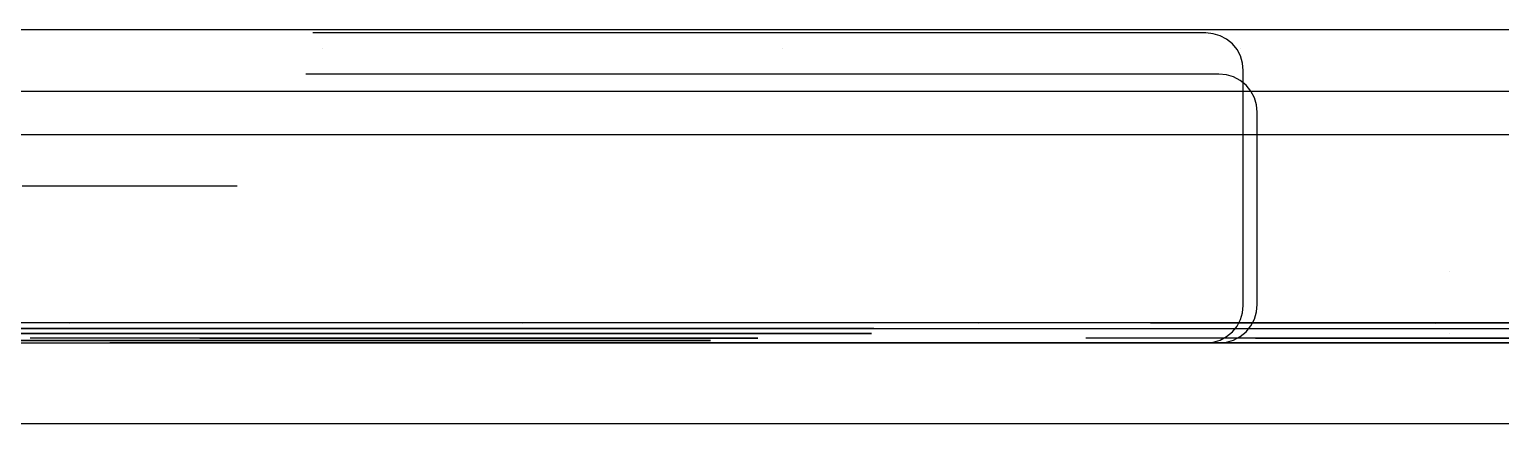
# Model space of a CAD drawing. Header units: metres. Extents: x 19 to 2155, y 0 to 200.
# Drawn here: x 480 to 1099, y 0 to 166 of the extents above; entities that cross this region are included whole.
import ezdxf

# ---------------------------------------------------------------- set-up
doc = ezdxf.new("R2010")
doc.units = ezdxf.units.M
for name, color, linetype in [('RBAR-T10-O', 2, 'Continuous'), ('RBAR-T12-F', 3, 'Continuous'), ('RBAR-T12-F1', 3, 'Continuous'), ('RBAR-T12-G', 3, 'Continuous'), ('RBAR-T16-H', 4, 'Continuous'), ('RBAR-T16-I', 4, 'Continuous'), ('RBAR-T16-I1', 4, 'Continuous'), ('RBAR-T16-J', 4, 'Continuous'), ('RBAR-T20-K', 5, 'Continuous'), ('RBAR-T20-L1', 5, 'Continuous'), ('RBAR-T20-N1', 5, 'Continuous'), ('RBAR-T25-M', 6, 'Continuous'), ('RBAR-T8-A', 1, 'Continuous'), ('RBAR-T8-A1', 1, 'Continuous'), ('RBAR-T8-A2', 1, 'Continuous'), ('RBAR-T8-B', 1, 'Continuous'), ('RBAR-T8-B1', 1, 'Continuous'), ('RBAR-T8-B2', 1, 'Continuous'), ('RBAR-T8-C', 1, 'Continuous'), ('RBAR-T8-D', 1, 'Continuous'), ('RBAR-T8-E', 1, 'Continuous')]:
    doc.layers.add(name, color=color, linetype=linetype)

msp = doc.modelspace()

# ---------------------------------------------------------------- linework, layer by layer
at = {"layer": 'RBAR-T10-O'}
for points in [[(572.5, 35, 2371), (746.7, 35, 2371), (750.6, 35, 2370.6), (754.3, 35, 2369.5), (757.8, 35, 2367.6), (760.8, 35, 2365.2), (763.2, 35, 2362.1), (765.1, 35, 2358.7), (766.2, 35, 2355), (766.6, 35, 2351.1), (766.6, 35, 2067.4), (766.2, 35, 2063.5), (765.1, 35, 2059.8), (763.2, 35, 2056.3), (760.8, 35, 2053.3), (757.8, 35, 2050.9), (754.3, 35, 2049), (750.6, 35, 2047.9), (746.7, 35, 2047.5), (54.9, 35, 2047.5)], [(54.9, 35, 2351.1), (766.6, 35, 2351.1)], [(572.5, 35, 2571), (746.7, 35, 2571), (750.6, 35, 2570.6), (754.3, 35, 2569.5), (757.8, 35, 2567.6), (760.8, 35, 2565.2), (763.2, 35, 2562.1), (765.1, 35, 2558.7), (766.2, 35, 2555), (766.6, 35, 2551.1), (766.6, 35, 2267.4), (766.2, 35, 2263.5), (765.1, 35, 2259.8), (763.2, 35, 2256.3), (760.8, 35, 2253.3), (757.8, 35, 2250.9), (754.3, 35, 2249), (750.6, 35, 2247.9), (746.7, 35, 2247.5), (54.9, 35, 2247.5)], [(54.9, 35, 2551.1), (766.6, 35, 2551.1)], [(572.5, 35, 2771), (746.7, 35, 2771), (750.6, 35, 2770.6), (754.3, 35, 2769.5), (757.8, 35, 2767.6), (760.8, 35, 2765.2), (763.2, 35, 2762.1), (765.1, 35, 2758.7), (766.2, 35, 2755), (766.6, 35, 2751.1), (766.6, 35, 2467.4), (766.2, 35, 2463.5), (765.1, 35, 2459.8), (763.2, 35, 2456.3), (760.8, 35, 2453.3), (757.8, 35, 2450.9), (754.3, 35, 2449), (750.6, 35, 2447.9), (746.7, 35, 2447.5), (54.9, 35, 2447.5)], [(54.9, 35, 2751.1), (766.6, 35, 2751.1)], [(572.5, 35, 2971), (746.7, 35, 2971), (750.6, 35, 2970.6), (754.3, 35, 2969.5), (757.8, 35, 2967.6), (760.8, 35, 2965.2), (763.2, 35, 2962.1), (765.1, 35, 2958.7), (766.2, 35, 2955), (766.6, 35, 2951.1), (766.6, 35, 2667.4), (766.2, 35, 2663.5), (765.1, 35, 2659.8), (763.2, 35, 2656.3), (760.8, 35, 2653.3), (757.8, 35, 2650.9), (754.3, 35, 2649), (750.6, 35, 2647.9), (746.7, 35, 2647.5), (54.9, 35, 2647.5)], [(54.9, 35, 2951.1), (766.6, 35, 2951.1)], [(572.5, 35, 3171), (746.7, 35, 3171), (750.6, 35, 3170.6), (754.3, 35, 3169.5), (757.8, 35, 3167.6), (760.8, 35, 3165.2), (763.2, 35, 3162.1), (765.1, 35, 3158.7), (766.2, 35, 3155), (766.6, 35, 3151.1), (766.6, 35, 2867.4), (766.2, 35, 2863.5), (765.1, 35, 2859.8), (763.2, 35, 2856.3), (760.8, 35, 2853.3), (757.8, 35, 2850.9), (754.3, 35, 2849), (750.6, 35, 2847.9), (746.7, 35, 2847.5), (54.9, 35, 2847.5)], [(54.9, 35, 3151.1), (766.6, 35, 3151.1)], [(572.5, 35, 3371), (746.7, 35, 3371), (750.6, 35, 3370.6), (754.3, 35, 3369.5), (757.8, 35, 3367.6), (760.8, 35, 3365.2), (763.2, 35, 3362.1), (765.1, 35, 3358.7), (766.2, 35, 3355), (766.6, 35, 3351.1), (766.6, 35, 3067.4), (766.2, 35, 3063.5), (765.1, 35, 3059.8), (763.2, 35, 3056.3), (760.8, 35, 3053.3), (757.8, 35, 3050.9), (754.3, 35, 3049), (750.6, 35, 3047.9), (746.7, 35, 3047.5), (54.9, 35, 3047.5)], [(54.9, 35, 3351.1), (766.6, 35, 3351.1)]]:
    msp.add_polyline3d(points, dxfattribs=at)
at = {"layer": 'RBAR-T12-F'}
msp.add_polyline3d([(36, 0, 4502.1), (2011, 0, 4502.1)], dxfattribs=at)
at = {"layer": 'RBAR-T12-F1'}
for points in [[(19.4, 140, 4658.7), (2119.4, 140, 4658.7)], [(36, 121.7, 4463.8), (2136, 121.7, 4463.8)], [(36, 0, 4658.7), (2136, 0, 4658.7)]]:
    msp.add_polyline3d(points, dxfattribs=at)
at = {"layer": 'RBAR-T12-G'}
for points in [[(551.7, 36, 1502.8), (763.5, 36, 1502.8), (768, 36, 1502.4), (772.3, 36, 1501), (776.3, 36, 1498.9), (779.8, 36, 1496), (782.7, 36, 1492.5), (784.8, 36, 1488.5), (786.1, 36, 1484.2), (786.6, 36, 1479.7), (786.6, 36, 1296.8), (786.1, 36, 1292.3), (784.8, 36, 1288), (782.7, 36, 1284), (779.8, 36, 1280.5), (776.3, 36, 1277.6), (772.3, 36, 1275.5), (768, 36, 1274.2), (763.5, 36, 1273.8), (580.6, 36, 1273.8), (576.1, 36, 1274.2), (571.8, 36, 1275.5), (567.8, 36, 1277.6), (564.3, 36, 1280.5), (561.4, 36, 1284), (559.3, 36, 1288), (558, 36, 1292.3), (557.5, 36, 1296.8), (557.5, 36, 1508.6), (551.7, 36, 1502.8), (480.3, 36, 1574.3), (480.3, 36, 1431.4)], [(551.7, 36, 4050.3), (763.5, 36, 4050.3), (768, 36, 4049.9), (772.3, 36, 4048.5), (776.3, 36, 4046.4), (779.8, 36, 4043.5), (782.7, 36, 4040), (784.8, 36, 4036), (786.1, 36, 4031.7), (786.6, 36, 4027.2), (786.6, 36, 3844.3), (786.1, 36, 3839.8), (784.8, 36, 3835.5), (782.7, 36, 3831.5), (779.8, 36, 3828), (776.3, 36, 3825.1), (772.3, 36, 3823), (768, 36, 3821.7), (763.5, 36, 3821.2), (580.6, 36, 3821.2), (576.1, 36, 3821.7), (571.8, 36, 3823), (567.8, 36, 3825.1), (564.3, 36, 3828), (561.4, 36, 3831.5), (559.3, 36, 3835.5), (558, 36, 3839.8), (557.5, 36, 3844.3), (557.5, 36, 4056.1), (551.7, 36, 4050.3), (480.3, 36, 4121.8), (480.3, 36, 3978.9)], [(1207.7, 36, 1273.8), (1024.9, 36, 1273.8), (1020.4, 36, 1274.2), (1016, 36, 1275.5), (1012.1, 36, 1277.6), (1008.6, 36, 1280.5), (1005.7, 36, 1284), (1003.5, 36, 1288), (1002.2, 36, 1292.3), (1001.8, 36, 1296.8), (1001.8, 36, 1508.6), (996, 36, 1502.8), (924.6, 36, 1574.3), (924.6, 36, 1431.4)], [(1207.7, 36, 3821.2), (1024.9, 36, 3821.2), (1020.4, 36, 3821.7), (1016, 36, 3823), (1012.1, 36, 3825.1), (1008.6, 36, 3828), (1005.7, 36, 3831.5), (1003.5, 36, 3835.5), (1002.2, 36, 3839.8), (1001.8, 36, 3844.3), (1001.8, 36, 4056.1), (996, 36, 4050.3), (924.6, 36, 4121.8), (924.6, 36, 3978.9)], [(996, 36, 1502.8), (1207.7, 36, 1502.8)], [(996, 36, 4050.3), (1207.7, 36, 4050.3)]]:
    msp.add_polyline3d(points, dxfattribs=at)
at = {"layer": 'RBAR-T16-H'}
for points in [[(1077.7, 64.1, 2720), (1077.7, 64.1, 5095)], [(1077.7, 38, 2682), (1077.7, 38, 5057)]]:
    msp.add_polyline3d(points, dxfattribs=at)
at = {"layer": 'RBAR-T16-I'}
for points in [[(38, 38, 1273.8), (802.2, 38, 1273.8), (808.5, 38, 1274.4), (814.5, 38, 1276.2), (820.1, 38, 1279.2), (825, 38, 1283.2), (829, 38, 1288.1), (831.9, 38, 1293.6), (833.8, 38, 1299.6), (834.4, 38, 1305.9), (834.4, 38, 1426.6), (833.8, 38, 1432.9), (831.9, 38, 1438.9), (829, 38, 1444.5), (825, 38, 1449.3), (820.1, 38, 1453.3), (814.5, 38, 1456.3), (808.5, 38, 1458.1), (802.2, 38, 1458.8), (38, 38, 1458.8)], [(38, 38, 3821.2), (802.2, 38, 3821.2), (808.5, 38, 3821.9), (814.5, 38, 3823.7), (820.1, 38, 3826.7), (825, 38, 3830.7), (829, 38, 3835.6), (831.9, 38, 3841.1), (833.8, 38, 3847.1), (834.4, 38, 3853.4), (834.4, 38, 3974.1), (833.8, 38, 3980.4), (831.9, 38, 3986.4), (829, 38, 3992), (825, 38, 3996.8), (820.1, 38, 4000.8), (814.5, 38, 4003.8), (808.5, 38, 4005.6), (802.2, 38, 4006.3), (38, 38, 4006.3)]]:
    msp.add_polyline3d(points, dxfattribs=at)
at = {"layer": 'RBAR-T16-I1'}
msp.add_polyline3d([(38, 38, 2547.5), (797.8, 38, 2547.5), (804.1, 38, 2548.1), (810.1, 38, 2549.9), (815.6, 38, 2552.9), (820.5, 38, 2556.9), (824.4, 38, 2561.7), (827.4, 38, 2567.3), (829.2, 38, 2573.3), (829.8, 38, 2579.5), (829.8, 38, 2809.4), (829.2, 38, 2815.7), (827.4, 38, 2821.7), (824.4, 38, 2827.2), (820.5, 38, 2832.1), (815.6, 38, 2836), (810.1, 38, 2839), (804.1, 38, 2840.8), (797.8, 38, 2841.4), (38, 38, 2841.4)], dxfattribs=at)
at = {"layer": 'RBAR-T16-J'}
for points in [[(38, 38, 2543.7), (799.8, 38, 2543.7), (806, 38, 2543.1), (812.1, 38, 2541.3), (817.6, 38, 2538.3), (822.5, 38, 2534.3), (826.5, 38, 2529.5), (829.4, 38, 2523.9), (831.2, 38, 2517.9), (831.9, 38, 2511.7), (831.9, 38, 1273.8)], [(38, 38, 5091.2), (799.8, 38, 5091.2), (806, 38, 5090.6), (812.1, 38, 5088.8), (817.6, 38, 5085.8), (822.5, 38, 5081.8), (826.5, 38, 5077), (829.4, 38, 5071.4), (831.2, 38, 5065.4), (831.9, 38, 5059.2), (831.9, 38, 3821.2)]]:
    msp.add_polyline3d(points, dxfattribs=at)
at = {"layer": 'RBAR-T20-K'}
for points in [[(40, 40, 849.2), (2065, 40, 849.2)], [(40, 40, 2547.5), (2065, 40, 2547.5)], [(40, 40, 4245.8), (2065, 40, 4245.8)]]:
    msp.add_polyline3d(points, dxfattribs=at)
at = {"layer": 'RBAR-T20-L1'}
msp.add_polyline3d([(613.9, 40, 2547.5), (764.9, 40, 2547.5), (778.7, 40, 2548.9), (791.9, 40, 2552.9), (804.1, 40, 2559.4), (814.8, 40, 2568.1), (823.5, 40, 2578.8), (830, 40, 2591), (834, 40, 2604.2), (835.4, 40, 2618), (835.4, 40, 3796), (834, 40, 3809.7), (830, 40, 3822.9), (823.5, 40, 3835.1), (814.8, 40, 3845.8), (804.1, 40, 3854.6), (791.9, 40, 3861.1), (778.7, 40, 3865.1), (764.9, 40, 3866.5), (40, 40, 3866.5)], dxfattribs=at)
at = {"layer": 'RBAR-T20-N1'}
msp.add_polyline3d([(567.5, 100, 40), (567.5, 100, 1177.1), (567.1, 100, 1184.2), (566, 100, 1191.3), (564.2, 100, 1198.2), (480.2, 100, 1464.6), (478.4, 100, 1471.5), (477.4, 100, 1478.6), (477, 100, 1485.7), (477, 100, 6126.4)], dxfattribs=at)
at = {"layer": 'RBAR-T25-M'}
for points in [[(951.7, 42.5, 1273.8), (1083.7, 42.5, 1273.8), (1101.1, 42.5, 1275.5), (1117.8, 42.5, 1280.5), (1133.1, 42.5, 1288.7), (1146.6, 42.5, 1299.8), (1157.6, 42.5, 1313.3), (1165.9, 42.5, 1328.6), (1170.9, 42.5, 1345.3), (1172.6, 42.5, 1362.6), (1172.6, 42.5, 2510.5), (1170.9, 42.5, 2527.9), (1165.9, 42.5, 2544.6), (1157.6, 42.5, 2559.9), (1146.6, 42.5, 2573.4), (1133.1, 42.5, 2584.4), (1117.8, 42.5, 2592.7), (1101.1, 42.5, 2597.7), (1083.7, 42.5, 2599.4), (42.5, 42.5, 2599.4)], [(951.7, 42.5, 3769.3), (1083.7, 42.5, 3769.3), (1101.1, 42.5, 3771), (1117.8, 42.5, 3776.1), (1133.1, 42.5, 3784.3), (1146.6, 42.5, 3795.4), (1157.6, 42.5, 3808.8), (1165.9, 42.5, 3824.2), (1170.9, 42.5, 3840.9), (1172.6, 42.5, 3858.2), (1172.6, 42.5, 5006.1), (1170.9, 42.5, 5023.5), (1165.9, 42.5, 5040.1), (1157.6, 42.5, 5055.5), (1146.6, 42.5, 5069), (1133.1, 42.5, 5080), (1117.8, 42.5, 5088.2), (1101.1, 42.5, 5093.3), (1083.7, 42.5, 5095), (42.5, 42.5, 5095)]]:
    msp.add_polyline3d(points, dxfattribs=at)
at = {"layer": 'RBAR-T8-A'}
for points in [[(34, 34, 52), (2059, 34, 52)], [(34, 34, 224.7), (2059, 34, 224.7)], [(34, 34, 397.4), (2059, 34, 397.4)], [(34, 34, 570.2), (2059, 34, 570.2)], [(34, 34, 742.9), (2059, 34, 742.9)], [(34, 34, 915.6), (2059, 34, 915.6)], [(34, 34, 1088.3), (2059, 34, 1088.3)], [(34, 34, 1261.1), (2059, 34, 1261.1)], [(34, 34, 1433.8), (2059, 34, 1433.8)], [(34, 34, 1606.5), (2059, 34, 1606.5)], [(34, 34, 1779.2), (2059, 34, 1779.2)], [(34, 34, 1952), (2059, 34, 1952)], [(34, 34, 2124.7), (2059, 34, 2124.7)], [(34, 34, 2297.4), (2059, 34, 2297.4)], [(34, 34, 2470.1), (2059, 34, 2470.1)], [(34, 34, 2642.9), (2059, 34, 2642.9)], [(34, 34, 2815.6), (2059, 34, 2815.6)], [(34, 34, 2988.3), (2059, 34, 2988.3)], [(34, 34, 3161), (2059, 34, 3161)], [(34, 34, 3333.8), (2059, 34, 3333.8)], [(34, 34, 3506.5), (2059, 34, 3506.5)], [(34, 34, 3679.2), (2059, 34, 3679.2)], [(34, 34, 3851.9), (2059, 34, 3851.9)], [(34, 34, 4024.7), (2059, 34, 4024.7)], [(34, 34, 4197.4), (2059, 34, 4197.4)], [(34, 34, 4370.1), (2059, 34, 4370.1)], [(34, 34, 4542.8), (2059, 34, 4542.8)], [(34, 34, 4715.6), (2059, 34, 4715.6)], [(34, 34, 4888.3), (2059, 34, 4888.3)], [(34, 34, 5061), (2059, 34, 5061)]]:
    msp.add_polyline3d(points, dxfattribs=at)
at = {"layer": 'RBAR-T8-A1'}
for points in [[(34, 166, 52), (2134, 166, 52)], [(34, 166, 223.3), (2134, 166, 223.3)], [(34, 166, 394.7), (2134, 166, 394.7)], [(34, 166, 566), (2134, 166, 566)], [(34, 166, 737.4), (2134, 166, 737.4)], [(34, 166, 908.7), (2134, 166, 908.7)], [(34, 166, 1080.1), (2134, 166, 1080.1)], [(34, 166, 1251.4), (2134, 166, 1251.4)], [(34, 166, 1422.8), (2134, 166, 1422.8)], [(34, 166, 1594.1), (2134, 166, 1594.1)], [(34, 166, 1765.4), (2134, 166, 1765.4)], [(34, 166, 1936.8), (2134, 166, 1936.8)], [(34, 166, 2108.1), (2134, 166, 2108.1)], [(34, 166, 2279.5), (2134, 166, 2279.5)], [(34, 166, 2450.8), (2134, 166, 2450.8)], [(34, 166, 2622.2), (2134, 166, 2622.2)], [(34, 166, 2793.5), (2134, 166, 2793.5)], [(34, 166, 2964.9), (2134, 166, 2964.9)], [(34, 166, 3136.2), (2134, 166, 3136.2)], [(34, 166, 3307.6), (2134, 166, 3307.6)], [(34, 166, 3478.9), (2134, 166, 3478.9)], [(34, 166, 3650.2), (2134, 166, 3650.2)], [(34, 166, 3821.6), (2134, 166, 3821.6)], [(34, 166, 3992.9), (2134, 166, 3992.9)], [(34, 166, 4164.3), (2134, 166, 4164.3)], [(34, 166, 4335.6), (2134, 166, 4335.6)], [(34, 166, 4507), (2134, 166, 4507)], [(34, 166, 4678.3), (2134, 166, 4678.3)], [(34, 166, 4849.7), (2134, 166, 4849.7)], [(34, 166, 5021), (2134, 166, 5021)]]:
    msp.add_polyline3d(points, dxfattribs=at)
at = {"layer": 'RBAR-T8-A2'}
for points in [[(603.2, 158, 34), (603.2, 158, 5034)], [(797.1, 158, 34), (797.1, 158, 5034)], [(989.8, 158, 34), (989.8, 158, 5034)], [(496.9, 42, 34), (496.9, 42, 5034)], [(687.4, 42, 34), (687.4, 42, 5034)], [(879.5, 42, 34), (879.5, 42, 5034)], [(1071.5, 42, 34), (1071.5, 42, 5034)]]:
    msp.add_polyline3d(points, dxfattribs=at)
at = {"layer": 'RBAR-T8-B'}
for points in [[(595.5, 34, 196), (982.1, 34, 196), (985.2, 34, 196.3), (988.3, 34, 197.2), (991.1, 34, 198.7), (993.6, 34, 200.7), (995.6, 34, 203.2), (997.1, 34, 206), (998, 34, 209.1), (998.3, 34, 212.2), (998.3, 34, 263.1), (998, 34, 266.3), (997.1, 34, 269.3), (995.6, 34, 272.1), (993.6, 34, 274.6), (991.1, 34, 276.6), (988.3, 34, 278.1), (985.2, 34, 279.1), (982.1, 34, 279.4), (595.5, 34, 279.4)], [(595.5, 34, 587.9), (982.1, 34, 587.9), (985.2, 34, 588.2), (988.3, 34, 589.1), (991.1, 34, 590.6), (993.6, 34, 592.7), (995.6, 34, 595.1), (997.1, 34, 597.9), (998, 34, 601), (998.3, 34, 604.2), (998.3, 34, 655), (998, 34, 658.2), (997.1, 34, 661.2), (995.6, 34, 664.1), (993.6, 34, 666.5), (991.1, 34, 668.6), (988.3, 34, 670.1), (985.2, 34, 671), (982.1, 34, 671.3), (595.5, 34, 671.3)], [(595.5, 34, 979.8), (982.1, 34, 979.8), (985.2, 34, 980.1), (988.3, 34, 981), (991.1, 34, 982.6), (993.6, 34, 984.6), (995.6, 34, 987), (997.1, 34, 989.9), (998, 34, 992.9), (998.3, 34, 996.1), (998.3, 34, 1046.9), (998, 34, 1050.1), (997.1, 34, 1053.2), (995.6, 34, 1056), (993.6, 34, 1058.5), (991.1, 34, 1060.5), (988.3, 34, 1062), (985.2, 34, 1062.9), (982.1, 34, 1063.2), (595.5, 34, 1063.2)], [(595.5, 34, 1371.7), (982.1, 34, 1371.7), (985.2, 34, 1372), (988.3, 34, 1373), (991.1, 34, 1374.5), (993.6, 34, 1376.5), (995.6, 34, 1379), (997.1, 34, 1381.8), (998, 34, 1384.8), (998.3, 34, 1388), (998.3, 34, 1438.9), (998, 34, 1442), (997.1, 34, 1445.1), (995.6, 34, 1447.9), (993.6, 34, 1450.4), (991.1, 34, 1452.4), (988.3, 34, 1453.9), (985.2, 34, 1454.8), (982.1, 34, 1455.1), (595.5, 34, 1455.1)], [(595.5, 34, 1763.7), (982.1, 34, 1763.7), (985.2, 34, 1764), (988.3, 34, 1764.9), (991.1, 34, 1766.4), (993.6, 34, 1768.4), (995.6, 34, 1770.9), (997.1, 34, 1773.7), (998, 34, 1776.8), (998.3, 34, 1779.9), (998.3, 34, 1830.8), (998, 34, 1834), (997.1, 34, 1837), (995.6, 34, 1839.8), (993.6, 34, 1842.3), (991.1, 34, 1844.3), (988.3, 34, 1845.8), (985.2, 34, 1846.8), (982.1, 34, 1847.1), (595.5, 34, 1847.1)], [(595.5, 34, 2155.6), (982.1, 34, 2155.6), (985.2, 34, 2155.9), (988.3, 34, 2156.8), (991.1, 34, 2158.3), (993.6, 34, 2160.3), (995.6, 34, 2162.8), (997.1, 34, 2165.6), (998, 34, 2168.7), (998.3, 34, 2171.9), (998.3, 34, 2222.7), (998, 34, 2225.9), (997.1, 34, 2228.9), (995.6, 34, 2231.8), (993.6, 34, 2234.2), (991.1, 34, 2236.2), (988.3, 34, 2237.8), (985.2, 34, 2238.7), (982.1, 34, 2239), (595.5, 34, 2239)], [(595.5, 34, 2547.5), (982.1, 34, 2547.5), (985.2, 34, 2547.8), (988.3, 34, 2548.7), (991.1, 34, 2550.2), (993.6, 34, 2552.3), (995.6, 34, 2554.7), (997.1, 34, 2557.5), (998, 34, 2560.6), (998.3, 34, 2563.8), (998.3, 34, 2614.6), (998, 34, 2617.8), (997.1, 34, 2620.9), (995.6, 34, 2623.7), (993.6, 34, 2626.1), (991.1, 34, 2628.2), (988.3, 34, 2629.7), (985.2, 34, 2630.6), (982.1, 34, 2630.9), (595.5, 34, 2630.9)], [(595.5, 34, 2939.4), (982.1, 34, 2939.4), (985.2, 34, 2939.7), (988.3, 34, 2940.7), (991.1, 34, 2942.2), (993.6, 34, 2944.2), (995.6, 34, 2946.7), (997.1, 34, 2949.5), (998, 34, 2952.5), (998.3, 34, 2955.7), (998.3, 34, 3006.6), (998, 34, 3009.7), (997.1, 34, 3012.8), (995.6, 34, 3015.6), (993.6, 34, 3018.1), (991.1, 34, 3020.1), (988.3, 34, 3021.6), (985.2, 34, 3022.5), (982.1, 34, 3022.8), (595.5, 34, 3022.8)], [(595.5, 34, 3331.3), (982.1, 34, 3331.3), (985.2, 34, 3331.7), (988.3, 34, 3332.6), (991.1, 34, 3334.1), (993.6, 34, 3336.1), (995.6, 34, 3338.6), (997.1, 34, 3341.4), (998, 34, 3344.4), (998.3, 34, 3347.6), (998.3, 34, 3398.5), (998, 34, 3401.7), (997.1, 34, 3404.7), (995.6, 34, 3407.5), (993.6, 34, 3410), (991.1, 34, 3412), (988.3, 34, 3413.5), (985.2, 34, 3414.4), (982.1, 34, 3414.8), (595.5, 34, 3414.8)], [(595.5, 34, 3723.3), (982.1, 34, 3723.3), (985.2, 34, 3723.6), (988.3, 34, 3724.5), (991.1, 34, 3726), (993.6, 34, 3728), (995.6, 34, 3730.5), (997.1, 34, 3733.3), (998, 34, 3736.4), (998.3, 34, 3739.5), (998.3, 34, 3790.4), (998, 34, 3793.6), (997.1, 34, 3796.6), (995.6, 34, 3799.4), (993.6, 34, 3801.9), (991.1, 34, 3803.9), (988.3, 34, 3805.4), (985.2, 34, 3806.4), (982.1, 34, 3806.7), (595.5, 34, 3806.7)], [(595.5, 34, 4115.2), (982.1, 34, 4115.2), (985.2, 34, 4115.5), (988.3, 34, 4116.4), (991.1, 34, 4117.9), (993.6, 34, 4120), (995.6, 34, 4122.4), (997.1, 34, 4125.2), (998, 34, 4128.3), (998.3, 34, 4131.5), (998.3, 34, 4182.3), (998, 34, 4185.5), (997.1, 34, 4188.6), (995.6, 34, 4191.4), (993.6, 34, 4193.8), (991.1, 34, 4195.9), (988.3, 34, 4197.4), (985.2, 34, 4198.3), (982.1, 34, 4198.6), (595.5, 34, 4198.6)], [(595.5, 34, 4507.1), (982.1, 34, 4507.1), (985.2, 34, 4507.4), (988.3, 34, 4508.4), (991.1, 34, 4509.9), (993.6, 34, 4511.9), (995.6, 34, 4514.3), (997.1, 34, 4517.2), (998, 34, 4520.2), (998.3, 34, 4523.4), (998.3, 34, 4574.3), (998, 34, 4577.4), (997.1, 34, 4580.5), (995.6, 34, 4583.3), (993.6, 34, 4585.8), (991.1, 34, 4587.8), (988.3, 34, 4589.3), (985.2, 34, 4590.2), (982.1, 34, 4590.5), (595.5, 34, 4590.5)], [(595.5, 34, 4899), (982.1, 34, 4899), (985.2, 34, 4899.4), (988.3, 34, 4900.3), (991.1, 34, 4901.8), (993.6, 34, 4903.8), (995.6, 34, 4906.3), (997.1, 34, 4909.1), (998, 34, 4912.1), (998.3, 34, 4915.3), (998.3, 34, 4966.2), (998, 34, 4969.4), (997.1, 34, 4972.4), (995.6, 34, 4975.2), (993.6, 34, 4977.7), (991.1, 34, 4979.7), (988.3, 34, 4981.2), (985.2, 34, 4982.1), (982.1, 34, 4982.5), (595.5, 34, 4982.5)]]:
    msp.add_polyline3d(points, dxfattribs=at)
at = {"layer": 'RBAR-T8-B1'}
for points in [[(596.3, 34, 2347.5), (980.5, 34, 2347.5), (983.7, 34.3, 2347.5), (986.7, 35.2, 2347.5), (989.5, 36.7, 2347.5), (992, 38.7, 2347.5), (994, 41.2, 2347.5), (995.5, 44, 2347.5), (996.4, 47, 2347.5), (996.7, 50.2, 2347.5), (996.7, 131.1, 2347.5), (996.4, 134.2, 2347.5), (995.5, 137.2, 2347.5), (994, 140, 2347.5), (992, 142.5, 2347.5), (989.5, 144.5, 2347.5), (986.7, 146, 2347.5), (983.7, 146.9, 2347.5), (980.5, 147.2, 2347.5), (596.3, 147.2, 2347.5)], [(596.3, 34, 2547.5), (980.5, 34, 2547.5), (983.7, 34.3, 2547.5), (986.7, 35.2, 2547.5), (989.5, 36.7, 2547.5), (992, 38.7, 2547.5), (994, 41.2, 2547.5), (995.5, 44, 2547.5), (996.4, 47, 2547.5), (996.7, 50.2, 2547.5), (996.7, 131.1, 2547.5), (996.4, 134.2, 2547.5), (995.5, 137.2, 2547.5), (994, 140, 2547.5), (992, 142.5, 2547.5), (989.5, 144.5, 2547.5), (986.7, 146, 2547.5), (983.7, 146.9, 2547.5), (980.5, 147.2, 2547.5), (596.3, 147.2, 2547.5)], [(596.3, 34, 2747.5), (980.5, 34, 2747.5), (983.7, 34.3, 2747.5), (986.7, 35.2, 2747.5), (989.5, 36.7, 2747.5), (992, 38.7, 2747.5), (994, 41.2, 2747.5), (995.5, 44, 2747.5), (996.4, 47, 2747.5), (996.7, 50.2, 2747.5), (996.7, 131.1, 2747.5), (996.4, 134.2, 2747.5), (995.5, 137.2, 2747.5), (994, 140, 2747.5), (992, 142.5, 2747.5), (989.5, 144.5, 2747.5), (986.7, 146, 2747.5), (983.7, 146.9, 2747.5), (980.5, 147.2, 2747.5), (596.3, 147.2, 2747.5)], [(596.3, 34, 2347.5), (980.5, 34, 2347.5), (983.7, 34.3, 2347.5), (986.7, 35.2, 2347.5), (989.5, 36.7, 2347.5), (992, 38.7, 2347.5), (994, 41.2, 2347.5), (995.5, 44, 2347.5), (996.4, 47, 2347.5), (996.7, 50.2, 2347.5), (996.7, 131.1, 2347.5), (996.4, 134.2, 2347.5), (995.5, 137.2, 2347.5), (994, 140, 2347.5), (992, 142.5, 2347.5), (989.5, 144.5, 2347.5), (986.7, 146, 2347.5), (983.7, 146.9, 2347.5), (980.5, 147.2, 2347.5), (596.3, 147.2, 2347.5)], [(596.3, 34, 2547.5), (980.5, 34, 2547.5), (983.7, 34.3, 2547.5), (986.7, 35.2, 2547.5), (989.5, 36.7, 2547.5), (992, 38.7, 2547.5), (994, 41.2, 2547.5), (995.5, 44, 2547.5), (996.4, 47, 2547.5), (996.7, 50.2, 2547.5), (996.7, 131.1, 2547.5), (996.4, 134.2, 2547.5), (995.5, 137.2, 2547.5), (994, 140, 2547.5), (992, 142.5, 2547.5), (989.5, 144.5, 2547.5), (986.7, 146, 2547.5), (983.7, 146.9, 2547.5), (980.5, 147.2, 2547.5), (596.3, 147.2, 2547.5)], [(596.3, 34, 2747.5), (980.5, 34, 2747.5), (983.7, 34.3, 2747.5), (986.7, 35.2, 2747.5), (989.5, 36.7, 2747.5), (992, 38.7, 2747.5), (994, 41.2, 2747.5), (995.5, 44, 2747.5), (996.4, 47, 2747.5), (996.7, 50.2, 2747.5), (996.7, 131.1, 2747.5), (996.4, 134.2, 2747.5), (995.5, 137.2, 2747.5), (994, 140, 2747.5), (992, 142.5, 2747.5), (989.5, 144.5, 2747.5), (986.7, 146, 2747.5), (983.7, 146.9, 2747.5), (980.5, 147.2, 2747.5), (596.3, 147.2, 2747.5)]]:
    msp.add_polyline3d(points, dxfattribs=at)
at = {"layer": 'RBAR-T8-B2'}
for points in [[(599.3, 34, 169.8), (975, 34, 169.8), (978.1, 34.3, 169.8), (981.1, 35.2, 169.8), (983.8, 36.7, 169.8), (986.2, 38.6, 169.8), (988.2, 41, 169.8), (989.6, 43.8, 169.8), (990.5, 46.7, 169.8), (990.8, 49.8, 169.8), (990.8, 148.7, 169.8), (990.5, 151.8, 169.8), (989.6, 154.8, 169.8), (988.2, 157.5, 169.8), (986.2, 159.9, 169.8), (983.8, 161.9, 169.8), (981.1, 163.3, 169.8), (978.1, 164.2, 169.8), (975, 164.5, 169.8), (599.3, 164.5, 169.8)], [(599.3, 34, 509.5), (975, 34, 509.5), (978.1, 34.3, 509.5), (981.1, 35.2, 509.5), (983.8, 36.7, 509.5), (986.2, 38.6, 509.5), (988.2, 41, 509.5), (989.6, 43.8, 509.5), (990.5, 46.7, 509.5), (990.8, 49.8, 509.5), (990.8, 148.7, 509.5), (990.5, 151.8, 509.5), (989.6, 154.8, 509.5), (988.2, 157.5, 509.5), (986.2, 159.9, 509.5), (983.8, 161.9, 509.5), (981.1, 163.3, 509.5), (978.1, 164.2, 509.5), (975, 164.5, 509.5), (599.3, 164.5, 509.5)], [(599.3, 34, 849.2), (975, 34, 849.2), (978.1, 34.3, 849.2), (981.1, 35.2, 849.2), (983.8, 36.7, 849.2), (986.2, 38.6, 849.2), (988.2, 41, 849.2), (989.6, 43.8, 849.2), (990.5, 46.7, 849.2), (990.8, 49.8, 849.2), (990.8, 148.7, 849.2), (990.5, 151.8, 849.2), (989.6, 154.8, 849.2), (988.2, 157.5, 849.2), (986.2, 159.9, 849.2), (983.8, 161.9, 849.2), (981.1, 163.3, 849.2), (978.1, 164.2, 849.2), (975, 164.5, 849.2), (599.3, 164.5, 849.2)], [(599.3, 34, 1188.8), (975, 34, 1188.8), (978.1, 34.3, 1188.8), (981.1, 35.2, 1188.8), (983.8, 36.7, 1188.8), (986.2, 38.6, 1188.8), (988.2, 41, 1188.8), (989.6, 43.8, 1188.8), (990.5, 46.7, 1188.8), (990.8, 49.8, 1188.8), (990.8, 148.7, 1188.8), (990.5, 151.8, 1188.8), (989.6, 154.8, 1188.8), (988.2, 157.5, 1188.8), (986.2, 159.9, 1188.8), (983.8, 161.9, 1188.8), (981.1, 163.3, 1188.8), (978.1, 164.2, 1188.8), (975, 164.5, 1188.8), (599.3, 164.5, 1188.8)], [(599.3, 34, 1528.5), (975, 34, 1528.5), (978.1, 34.3, 1528.5), (981.1, 35.2, 1528.5), (983.8, 36.7, 1528.5), (986.2, 38.6, 1528.5), (988.2, 41, 1528.5), (989.6, 43.8, 1528.5), (990.5, 46.7, 1528.5), (990.8, 49.8, 1528.5), (990.8, 148.7, 1528.5), (990.5, 151.8, 1528.5), (989.6, 154.8, 1528.5), (988.2, 157.5, 1528.5), (986.2, 159.9, 1528.5), (983.8, 161.9, 1528.5), (981.1, 163.3, 1528.5), (978.1, 164.2, 1528.5), (975, 164.5, 1528.5), (599.3, 164.5, 1528.5)], [(599.3, 34, 1868.2), (975, 34, 1868.2), (978.1, 34.3, 1868.2), (981.1, 35.2, 1868.2), (983.8, 36.7, 1868.2), (986.2, 38.6, 1868.2), (988.2, 41, 1868.2), (989.6, 43.8, 1868.2), (990.5, 46.7, 1868.2), (990.8, 49.8, 1868.2), (990.8, 148.7, 1868.2), (990.5, 151.8, 1868.2), (989.6, 154.8, 1868.2), (988.2, 157.5, 1868.2), (986.2, 159.9, 1868.2), (983.8, 161.9, 1868.2), (981.1, 163.3, 1868.2), (978.1, 164.2, 1868.2), (975, 164.5, 1868.2), (599.3, 164.5, 1868.2)], [(599.3, 34, 2207.8), (975, 34, 2207.8), (978.1, 34.3, 2207.8), (981.1, 35.2, 2207.8), (983.8, 36.7, 2207.8), (986.2, 38.6, 2207.8), (988.2, 41, 2207.8), (989.6, 43.8, 2207.8), (990.5, 46.7, 2207.8), (990.8, 49.8, 2207.8), (990.8, 148.7, 2207.8), (990.5, 151.8, 2207.8), (989.6, 154.8, 2207.8), (988.2, 157.5, 2207.8), (986.2, 159.9, 2207.8), (983.8, 161.9, 2207.8), (981.1, 163.3, 2207.8), (978.1, 164.2, 2207.8), (975, 164.5, 2207.8), (599.3, 164.5, 2207.8)], [(599.3, 34, 2547.5), (975, 34, 2547.5), (978.1, 34.3, 2547.5), (981.1, 35.2, 2547.5), (983.8, 36.7, 2547.5), (986.2, 38.6, 2547.5), (988.2, 41, 2547.5), (989.6, 43.8, 2547.5), (990.5, 46.7, 2547.5), (990.8, 49.8, 2547.5), (990.8, 148.7, 2547.5), (990.5, 151.8, 2547.5), (989.6, 154.8, 2547.5), (988.2, 157.5, 2547.5), (986.2, 159.9, 2547.5), (983.8, 161.9, 2547.5), (981.1, 163.3, 2547.5), (978.1, 164.2, 2547.5), (975, 164.5, 2547.5), (599.3, 164.5, 2547.5)], [(599.3, 34, 2887.2), (975, 34, 2887.2), (978.1, 34.3, 2887.2), (981.1, 35.2, 2887.2), (983.8, 36.7, 2887.2), (986.2, 38.6, 2887.2), (988.2, 41, 2887.2), (989.6, 43.8, 2887.2), (990.5, 46.7, 2887.2), (990.8, 49.8, 2887.2), (990.8, 148.7, 2887.2), (990.5, 151.8, 2887.2), (989.6, 154.8, 2887.2), (988.2, 157.5, 2887.2), (986.2, 159.9, 2887.2), (983.8, 161.9, 2887.2), (981.1, 163.3, 2887.2), (978.1, 164.2, 2887.2), (975, 164.5, 2887.2), (599.3, 164.5, 2887.2)], [(599.3, 34, 3226.8), (975, 34, 3226.8), (978.1, 34.3, 3226.8), (981.1, 35.2, 3226.8), (983.8, 36.7, 3226.8), (986.2, 38.6, 3226.8), (988.2, 41, 3226.8), (989.6, 43.8, 3226.8), (990.5, 46.7, 3226.8), (990.8, 49.8, 3226.8), (990.8, 148.7, 3226.8), (990.5, 151.8, 3226.8), (989.6, 154.8, 3226.8), (988.2, 157.5, 3226.8), (986.2, 159.9, 3226.8), (983.8, 161.9, 3226.8), (981.1, 163.3, 3226.8), (978.1, 164.2, 3226.8), (975, 164.5, 3226.8), (599.3, 164.5, 3226.8)], [(599.3, 34, 3566.5), (975, 34, 3566.5), (978.1, 34.3, 3566.5), (981.1, 35.2, 3566.5), (983.8, 36.7, 3566.5), (986.2, 38.6, 3566.5), (988.2, 41, 3566.5), (989.6, 43.8, 3566.5), (990.5, 46.7, 3566.5), (990.8, 49.8, 3566.5), (990.8, 148.7, 3566.5), (990.5, 151.8, 3566.5), (989.6, 154.8, 3566.5), (988.2, 157.5, 3566.5), (986.2, 159.9, 3566.5), (983.8, 161.9, 3566.5), (981.1, 163.3, 3566.5), (978.1, 164.2, 3566.5), (975, 164.5, 3566.5), (599.3, 164.5, 3566.5)], [(599.3, 34, 3906.2), (975, 34, 3906.2), (978.1, 34.3, 3906.2), (981.1, 35.2, 3906.2), (983.8, 36.7, 3906.2), (986.2, 38.6, 3906.2), (988.2, 41, 3906.2), (989.6, 43.8, 3906.2), (990.5, 46.7, 3906.2), (990.8, 49.8, 3906.2), (990.8, 148.7, 3906.2), (990.5, 151.8, 3906.2), (989.6, 154.8, 3906.2), (988.2, 157.5, 3906.2), (986.2, 159.9, 3906.2), (983.8, 161.9, 3906.2), (981.1, 163.3, 3906.2), (978.1, 164.2, 3906.2), (975, 164.5, 3906.2), (599.3, 164.5, 3906.2)], [(599.3, 34, 4245.8), (975, 34, 4245.8), (978.1, 34.3, 4245.8), (981.1, 35.2, 4245.8), (983.8, 36.7, 4245.8), (986.2, 38.6, 4245.8), (988.2, 41, 4245.8), (989.6, 43.8, 4245.8), (990.5, 46.7, 4245.8), (990.8, 49.8, 4245.8), (990.8, 148.7, 4245.8), (990.5, 151.8, 4245.8), (989.6, 154.8, 4245.8), (988.2, 157.5, 4245.8), (986.2, 159.9, 4245.8), (983.8, 161.9, 4245.8), (981.1, 163.3, 4245.8), (978.1, 164.2, 4245.8), (975, 164.5, 4245.8), (599.3, 164.5, 4245.8)], [(599.3, 34, 4585.5), (975, 34, 4585.5), (978.1, 34.3, 4585.5), (981.1, 35.2, 4585.5), (983.8, 36.7, 4585.5), (986.2, 38.6, 4585.5), (988.2, 41, 4585.5), (989.6, 43.8, 4585.5), (990.5, 46.7, 4585.5), (990.8, 49.8, 4585.5), (990.8, 148.7, 4585.5), (990.5, 151.8, 4585.5), (989.6, 154.8, 4585.5), (988.2, 157.5, 4585.5), (986.2, 159.9, 4585.5), (983.8, 161.9, 4585.5), (981.1, 163.3, 4585.5), (978.1, 164.2, 4585.5), (975, 164.5, 4585.5), (599.3, 164.5, 4585.5)], [(599.3, 34, 4925.2), (975, 34, 4925.2), (978.1, 34.3, 4925.2), (981.1, 35.2, 4925.2), (983.8, 36.7, 4925.2), (986.2, 38.6, 4925.2), (988.2, 41, 4925.2), (989.6, 43.8, 4925.2), (990.5, 46.7, 4925.2), (990.8, 49.8, 4925.2), (990.8, 148.7, 4925.2), (990.5, 151.8, 4925.2), (989.6, 154.8, 4925.2), (988.2, 157.5, 4925.2), (986.2, 159.9, 4925.2), (983.8, 161.9, 4925.2), (981.1, 163.3, 4925.2), (978.1, 164.2, 4925.2), (975, 164.5, 4925.2), (599.3, 164.5, 4925.2)]]:
    msp.add_polyline3d(points, dxfattribs=at)
at = {"layer": 'RBAR-T8-C'}
for points in [[(34, 34, 2896.4), (600.9, 34, 2896.4), (604.1, 34, 2896.1), (607.1, 34, 2895.2), (609.9, 34, 2893.7), (612.4, 34, 2891.7), (614.4, 34, 2889.2), (615.9, 34, 2886.4), (616.8, 34, 2883.4), (617.1, 34, 2880.2), (617.1, 34, 2247.5)], [(34, 34, 3096.4), (600.9, 34, 3096.4), (604.1, 34, 3096.1), (607.1, 34, 3095.2), (609.9, 34, 3093.7), (612.4, 34, 3091.7), (614.4, 34, 3089.2), (615.9, 34, 3086.4), (616.8, 34, 3083.4), (617.1, 34, 3080.2), (617.1, 34, 2447.5)], [(34, 34, 3296.4), (600.9, 34, 3296.4), (604.1, 34, 3296.1), (607.1, 34, 3295.2), (609.9, 34, 3293.7), (612.4, 34, 3291.7), (614.4, 34, 3289.2), (615.9, 34, 3286.4), (616.8, 34, 3283.4), (617.1, 34, 3280.2), (617.1, 34, 2647.5)], [(34, 34, 3496.4), (600.9, 34, 3496.4), (604.1, 34, 3496.1), (607.1, 34, 3495.2), (609.9, 34, 3493.7), (612.4, 34, 3491.7), (614.4, 34, 3489.2), (615.9, 34, 3486.4), (616.8, 34, 3483.4), (617.1, 34, 3480.2), (617.1, 34, 2847.5)], [(786.2, 34, 2896.4), (1353.1, 34, 2896.4), (1356.2, 34, 2896.1), (1359.2, 34, 2895.2), (1362, 34, 2893.7), (1364.5, 34, 2891.7), (1366.5, 34, 2889.2), (1368, 34, 2886.4), (1368.9, 34, 2883.4), (1369.2, 34, 2880.2), (1369.2, 34, 2247.5)], [(786.2, 34, 3096.4), (1353.1, 34, 3096.4), (1356.2, 34, 3096.1), (1359.2, 34, 3095.2), (1362, 34, 3093.7), (1364.5, 34, 3091.7), (1366.5, 34, 3089.2), (1368, 34, 3086.4), (1368.9, 34, 3083.4), (1369.2, 34, 3080.2), (1369.2, 34, 2447.5)], [(786.2, 34, 3296.4), (1353.1, 34, 3296.4), (1356.2, 34, 3296.1), (1359.2, 34, 3295.2), (1362, 34, 3293.7), (1364.5, 34, 3291.7), (1366.5, 34, 3289.2), (1368, 34, 3286.4), (1368.9, 34, 3283.4), (1369.2, 34, 3280.2), (1369.2, 34, 2647.5)], [(786.2, 34, 3496.4), (1353.1, 34, 3496.4), (1356.2, 34, 3496.1), (1359.2, 34, 3495.2), (1362, 34, 3493.7), (1364.5, 34, 3491.7), (1366.5, 34, 3489.2), (1368, 34, 3486.4), (1368.9, 34, 3483.4), (1369.2, 34, 3480.2), (1369.2, 34, 2847.5)]]:
    msp.add_polyline3d(points, dxfattribs=at)
at = {"layer": 'RBAR-T8-D'}
for points in [[(656, 34, 631.4), (958.4, 34, 631.4), (961.5, 34, 631.1), (964.4, 34, 630.2), (967.1, 34, 628.8), (969.5, 34, 626.9), (971.4, 34, 624.5), (972.9, 34, 621.8), (973.7, 34, 618.9), (974, 34, 615.8), (974, 34, 440.2), (973.7, 34, 437.1), (972.9, 34, 434.2), (971.4, 34, 431.5), (969.5, 34, 429.2), (967.1, 34, 427.2), (964.4, 34, 425.8), (961.5, 34, 424.9), (958.4, 34, 424.6), (675.5, 34, 424.6), (672.4, 34, 424.9), (669.5, 34, 425.8), (666.8, 34, 427.2), (664.4, 34, 429.2), (662.5, 34, 431.5), (661.1, 34, 434.2), (660.2, 34, 437.1), (659.9, 34, 440.2), (659.9, 34, 635.3), (656, 34, 631.4), (607.7, 34, 679.7), (607.7, 34, 583.1)], [(656, 34, 1480.6), (958.4, 34, 1480.6), (961.5, 34, 1480.3), (964.4, 34, 1479.4), (967.1, 34, 1478), (969.5, 34, 1476), (971.4, 34, 1473.7), (972.9, 34, 1471), (973.7, 34, 1468), (974, 34, 1465), (974, 34, 1289.4), (973.7, 34, 1286.3), (972.9, 34, 1283.4), (971.4, 34, 1280.7), (969.5, 34, 1278.3), (967.1, 34, 1276.4), (964.4, 34, 1274.9), (961.5, 34, 1274), (958.4, 34, 1273.8), (675.5, 34, 1273.8), (672.4, 34, 1274), (669.5, 34, 1274.9), (666.8, 34, 1276.4), (664.4, 34, 1278.3), (662.5, 34, 1280.7), (661.1, 34, 1283.4), (660.2, 34, 1286.3), (659.9, 34, 1289.4), (659.9, 34, 1484.5), (656, 34, 1480.6), (607.7, 34, 1528.9), (607.7, 34, 1432.3)], [(656, 34, 2329.8), (958.4, 34, 2329.8), (961.5, 34, 2329.5), (964.4, 34, 2328.6), (967.1, 34, 2327.1), (969.5, 34, 2325.2), (971.4, 34, 2322.8), (972.9, 34, 2320.1), (973.7, 34, 2317.2), (974, 34, 2314.1), (974, 34, 2138.5), (973.7, 34, 2135.5), (972.9, 34, 2132.6), (971.4, 34, 2129.9), (969.5, 34, 2127.5), (967.1, 34, 2125.5), (964.4, 34, 2124.1), (961.5, 34, 2123.2), (958.4, 34, 2122.9), (675.5, 34, 2122.9), (672.4, 34, 2123.2), (669.5, 34, 2124.1), (666.8, 34, 2125.5), (664.4, 34, 2127.5), (662.5, 34, 2129.9), (661.1, 34, 2132.6), (660.2, 34, 2135.5), (659.9, 34, 2138.5), (659.9, 34, 2333.7), (656, 34, 2329.8), (607.7, 34, 2378.1), (607.7, 34, 2281.5)], [(656, 34, 3178.9), (958.4, 34, 3178.9), (961.5, 34, 3178.6), (964.4, 34, 3177.7), (967.1, 34, 3176.3), (969.5, 34, 3174.4), (971.4, 34, 3172), (972.9, 34, 3169.3), (973.7, 34, 3166.4), (974, 34, 3163.3), (974, 34, 2987.7), (973.7, 34, 2984.6), (972.9, 34, 2981.7), (971.4, 34, 2979), (969.5, 34, 2976.7), (967.1, 34, 2974.7), (964.4, 34, 2973.3), (961.5, 34, 2972.4), (958.4, 34, 2972.1), (675.5, 34, 2972.1), (672.4, 34, 2972.4), (669.5, 34, 2973.3), (666.8, 34, 2974.7), (664.4, 34, 2976.7), (662.5, 34, 2979), (661.1, 34, 2981.7), (660.2, 34, 2984.6), (659.9, 34, 2987.7), (659.9, 34, 3182.8), (656, 34, 3178.9), (607.7, 34, 3227.2), (607.7, 34, 3130.6)], [(656, 34, 4028.1), (958.4, 34, 4028.1), (961.5, 34, 4027.8), (964.4, 34, 4026.9), (967.1, 34, 4025.5), (969.5, 34, 4023.5), (971.4, 34, 4021.2), (972.9, 34, 4018.5), (973.7, 34, 4015.5), (974, 34, 4012.5), (974, 34, 3836.9), (973.7, 34, 3833.8), (972.9, 34, 3830.9), (971.4, 34, 3828.2), (969.5, 34, 3825.8), (967.1, 34, 3823.9), (964.4, 34, 3822.4), (961.5, 34, 3821.5), (958.4, 34, 3821.2), (675.5, 34, 3821.2), (672.4, 34, 3821.5), (669.5, 34, 3822.4), (666.8, 34, 3823.9), (664.4, 34, 3825.8), (662.5, 34, 3828.2), (661.1, 34, 3830.9), (660.2, 34, 3833.8), (659.9, 34, 3836.9), (659.9, 34, 4032), (656, 34, 4028.1), (607.7, 34, 4076.4), (607.7, 34, 3979.8)], [(656, 34, 4877.3), (958.4, 34, 4877.3), (961.5, 34, 4877), (964.4, 34, 4876.1), (967.1, 34, 4874.6), (969.5, 34, 4872.7), (971.4, 34, 4870.3), (972.9, 34, 4867.6), (973.7, 34, 4864.7), (974, 34, 4861.6), (974, 34, 4686), (973.7, 34, 4683), (972.9, 34, 4680.1), (971.4, 34, 4677.4), (969.5, 34, 4675), (967.1, 34, 4673), (964.4, 34, 4671.6), (961.5, 34, 4670.7), (958.4, 34, 4670.4), (675.5, 34, 4670.4), (672.4, 34, 4670.7), (669.5, 34, 4671.6), (666.8, 34, 4673), (664.4, 34, 4675), (662.5, 34, 4677.4), (661.1, 34, 4680.1), (660.2, 34, 4683), (659.9, 34, 4686), (659.9, 34, 4881.2), (656, 34, 4877.3), (607.7, 34, 4925.6), (607.7, 34, 4829)]]:
    msp.add_polyline3d(points, dxfattribs=at)
at = {"layer": 'RBAR-T8-E'}
for points in [[(611.6, 34, 1016.8), (664.9, 34, 1016.8), (668.5, 34, 1016.4), (671.9, 34, 1015.3), (674.9, 34, 1013.5), (677.5, 34, 1011), (679.6, 34, 1008.1), (680.9, 34, 1004.8), (681.6, 34, 1001.3), (681.4, 34, 997.8), (680.6, 34, 994.3), (679, 34, 991.1), (676.7, 34, 988.3), (542.4, 34, 854), (539.6, 34, 851.8), (536.4, 34, 850.2), (533, 34, 849.3), (529.4, 34, 849.2), (525.9, 34, 849.8), (522.6, 34, 851.2), (519.7, 34, 853.2), (517.3, 34, 855.8), (515.4, 34, 858.9), (514.3, 34, 862.3), (513.9, 34, 865.8), (513.9, 34, 919.1)], [(611.6, 34, 2715.1), (664.9, 34, 2715.1), (668.5, 34, 2714.8), (671.9, 34, 2713.6), (674.9, 34, 2711.8), (677.5, 34, 2709.4), (679.6, 34, 2706.5), (680.9, 34, 2703.2), (681.6, 34, 2699.7), (681.4, 34, 2696.1), (680.6, 34, 2692.6), (679, 34, 2689.4), (676.7, 34, 2686.7), (542.4, 34, 2552.3), (539.6, 34, 2550.1), (536.4, 34, 2548.5), (533, 34, 2547.6), (529.4, 34, 2547.5), (525.9, 34, 2548.1), (522.6, 34, 2549.5), (519.7, 34, 2551.5), (517.3, 34, 2554.1), (515.4, 34, 2557.2), (514.3, 34, 2560.6), (513.9, 34, 2564.1), (513.9, 34, 2617.4)], [(611.6, 34, 4413.5), (664.9, 34, 4413.5), (668.5, 34, 4413.1), (671.9, 34, 4412), (674.9, 34, 4410.1), (677.5, 34, 4407.7), (679.6, 34, 4404.8), (680.9, 34, 4401.5), (681.6, 34, 4398), (681.4, 34, 4394.4), (680.6, 34, 4391), (679, 34, 4387.8), (676.7, 34, 4385), (542.4, 34, 4250.7), (539.6, 34, 4248.4), (536.4, 34, 4246.8), (533, 34, 4246), (529.4, 34, 4245.8), (525.9, 34, 4246.5), (522.6, 34, 4247.8), (519.7, 34, 4249.9), (517.3, 34, 4252.5), (515.4, 34, 4255.5), (514.3, 34, 4258.9), (513.9, 34, 4262.5), (513.9, 34, 4315.8)], [(851.6, 34, 1016.8), (904.9, 34, 1016.8), (908.5, 34, 1016.4), (911.8, 34, 1015.3), (914.9, 34, 1013.5), (917.5, 34, 1011), (919.6, 34, 1008.1), (920.9, 34, 1004.8), (921.5, 34, 1001.3), (921.4, 34, 997.8), (920.5, 34, 994.3), (918.9, 34, 991.1), (916.7, 34, 988.3), (782.4, 34, 854), (779.6, 34, 851.8), (776.4, 34, 850.2), (773, 34, 849.3), (769.4, 34, 849.2), (765.9, 34, 849.8), (762.6, 34, 851.2), (759.7, 34, 853.2), (757.2, 34, 855.8), (755.4, 34, 858.9), (754.3, 34, 862.3), (753.9, 34, 865.8), (753.9, 34, 919.1)], [(851.6, 34, 2715.1), (904.9, 34, 2715.1), (908.5, 34, 2714.8), (911.8, 34, 2713.6), (914.9, 34, 2711.8), (917.5, 34, 2709.4), (919.6, 34, 2706.5), (920.9, 34, 2703.2), (921.5, 34, 2699.7), (921.4, 34, 2696.1), (920.5, 34, 2692.6), (918.9, 34, 2689.4), (916.7, 34, 2686.7), (782.4, 34, 2552.3), (779.6, 34, 2550.1), (776.4, 34, 2548.5), (773, 34, 2547.6), (769.4, 34, 2547.5), (765.9, 34, 2548.1), (762.6, 34, 2549.5), (759.7, 34, 2551.5), (757.2, 34, 2554.1), (755.4, 34, 2557.2), (754.3, 34, 2560.6), (753.9, 34, 2564.1), (753.9, 34, 2617.4)], [(851.6, 34, 4413.5), (904.9, 34, 4413.5), (908.5, 34, 4413.1), (911.8, 34, 4412), (914.9, 34, 4410.1), (917.5, 34, 4407.7), (919.6, 34, 4404.8), (920.9, 34, 4401.5), (921.5, 34, 4398), (921.4, 34, 4394.4), (920.5, 34, 4391), (918.9, 34, 4387.8), (916.7, 34, 4385), (782.4, 34, 4250.7), (779.6, 34, 4248.4), (776.4, 34, 4246.8), (773, 34, 4246), (769.4, 34, 4245.8), (765.9, 34, 4246.5), (762.6, 34, 4247.8), (759.7, 34, 4249.9), (757.2, 34, 4252.5), (755.4, 34, 4255.5), (754.3, 34, 4258.9), (753.9, 34, 4262.5), (753.9, 34, 4315.8)], [(1156.7, 34, 988.3), (1022.3, 34, 854), (1019.6, 34, 851.8), (1016.4, 34, 850.2), (1012.9, 34, 849.3), (1009.4, 34, 849.2), (1005.9, 34, 849.8), (1002.6, 34, 851.2), (999.6, 34, 853.2), (997.2, 34, 855.8), (995.4, 34, 858.9), (994.3, 34, 862.3), (993.9, 34, 865.8), (993.9, 34, 919.1)], [(1156.7, 34, 2686.7), (1022.3, 34, 2552.3), (1019.6, 34, 2550.1), (1016.4, 34, 2548.5), (1012.9, 34, 2547.6), (1009.4, 34, 2547.5), (1005.9, 34, 2548.1), (1002.6, 34, 2549.5), (999.6, 34, 2551.5), (997.2, 34, 2554.1), (995.4, 34, 2557.2), (994.3, 34, 2560.6), (993.9, 34, 2564.1), (993.9, 34, 2617.4)], [(1156.7, 34, 4385), (1022.3, 34, 4250.7), (1019.6, 34, 4248.4), (1016.4, 34, 4246.8), (1012.9, 34, 4246), (1009.4, 34, 4245.8), (1005.9, 34, 4246.5), (1002.6, 34, 4247.8), (999.6, 34, 4249.9), (997.2, 34, 4252.5), (995.4, 34, 4255.5), (994.3, 34, 4258.9), (993.9, 34, 4262.5), (993.9, 34, 4315.8)], [(1091.6, 34, 1016.8), (1144.9, 34, 1016.8)], [(1091.6, 34, 2715.1), (1144.9, 34, 2715.1)], [(1091.6, 34, 4413.5), (1144.9, 34, 4413.5)]]:
    msp.add_polyline3d(points, dxfattribs=at)

doc.saveas('drawing.dxf')
